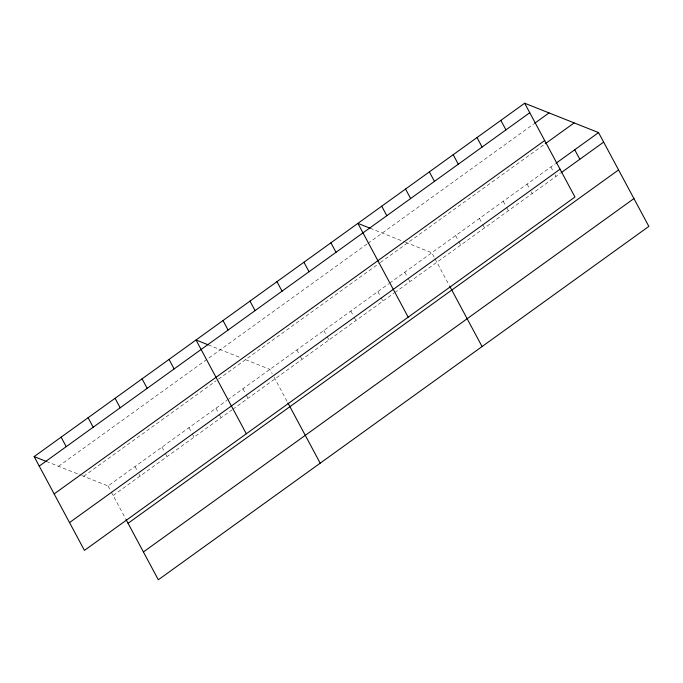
<?xml version="1.0" encoding="UTF-8"?>
<svg xmlns="http://www.w3.org/2000/svg" width="683" height="683" viewBox="0 0 683 683"><rect width="100%" height="100%" fill="white"/><g stroke="black" fill="none" stroke-linecap="round" stroke-linejoin="round"><path stroke-width="0.51" stroke-dasharray="3.42 2.56" d="M58.533 466.293L367.095 243.993M367.941 243.387L533.739 123.947M83.65 476.282L216.016 380.926M218.543 379.099L379.577 263.1M380.414 262.485L544.394 144.361M81.721 475.513L108.034 485.98L226.91 400.34M227.755 399.734L388.781 283.727M389.626 283.121L555.159 163.869M113.13 495.474L231.998 409.834M232.843 409.228L393.869 293.22M394.714 292.614L560.248 173.362M370.084 228.216L404.498 241.902M405.463 242.286L431.776 252.753L434.55 257.926M208.213 344.83L240.689 357.747M245.521 359.668L269.905 369.366L272.218 373.678M46.342 461.443L80.756 475.129M550.899 166.934L553.221 171.245M555.066 174.703L555.996 176.427M527.08 184.094L529.393 188.414M531.246 191.863L532.168 193.588M503.251 201.254L506.026 206.437M506.496 207.299L508.348 210.757M479.423 218.423L482.207 223.606M482.668 224.468L484.52 227.917M455.604 235.584L458.378 240.766M458.839 241.628L460.692 245.086M435.02 258.789L449.303 285.434M404.797 272.184L407.572 277.366M408.041 278.229L409.894 281.678M377.819 291.624L380.593 296.798M381.063 297.66L382.915 301.118M350.84 311.055L353.615 316.238M354.084 317.1L355.937 320.549M323.862 330.495L326.636 335.669M327.106 336.531L328.958 339.989M296.883 349.927L299.658 355.109M300.127 355.971L301.98 359.42M274.071 377.136L287.432 402.048M242.926 388.798L245.701 393.98M246.17 394.842L248.023 398.291M215.948 408.238L218.722 413.411M219.192 414.274L221.044 417.731M188.969 427.669L191.744 432.851M192.213 433.714L194.066 437.163M161.991 447.109L164.765 452.283M165.235 453.145L167.087 456.603M135.012 466.54L137.326 470.86M139.178 474.309L140.109 476.034M108.034 485.98L110.808 491.154M111.278 492.016L125.561 518.662"/><path stroke-width="1.02" d="M524.672 103.218L574.966 197.02L84.444 550.396L34.15 456.594L524.672 103.218L598.556 132.604L648.85 226.406L158.328 579.782L126.056 519.584M39.238 466.096L529.76 112.721M534.584 123.341L549.047 112.917M54.162 493.911L544.675 140.536M545.239 143.746L574.172 122.906M556.005 163.254L598.556 132.604M69.529 522.58L560.051 169.205M561.102 172.748L603.644 142.098M128.045 523.298L618.559 169.922M143.413 551.958L633.935 198.582M370.084 228.216L357.892 223.367L408.186 317.168M208.213 344.83L196.021 339.98L246.315 433.782M34.15 456.594L46.342 461.443M574.727 149.765L579.824 159.259M500.844 120.387L505.932 129.881M477.016 137.548L482.113 147.041M453.196 154.708L458.284 164.21M429.368 171.877L434.456 181.371M405.54 189.037L410.637 198.54M449.798 286.356L482.07 346.554M381.72 206.206L386.809 215.7M330.913 242.806L336.01 252.3M303.935 262.238L309.032 271.74M276.957 281.678L282.053 291.171M249.978 301.109L255.075 310.611M287.927 402.97L320.199 463.168M222.999 320.549L228.096 330.043M169.042 359.42L174.131 368.914M142.064 378.852L147.152 388.354M115.086 398.291L120.174 407.785M88.107 417.723L93.195 427.225M61.128 437.163L66.217 446.656"/></g></svg>
